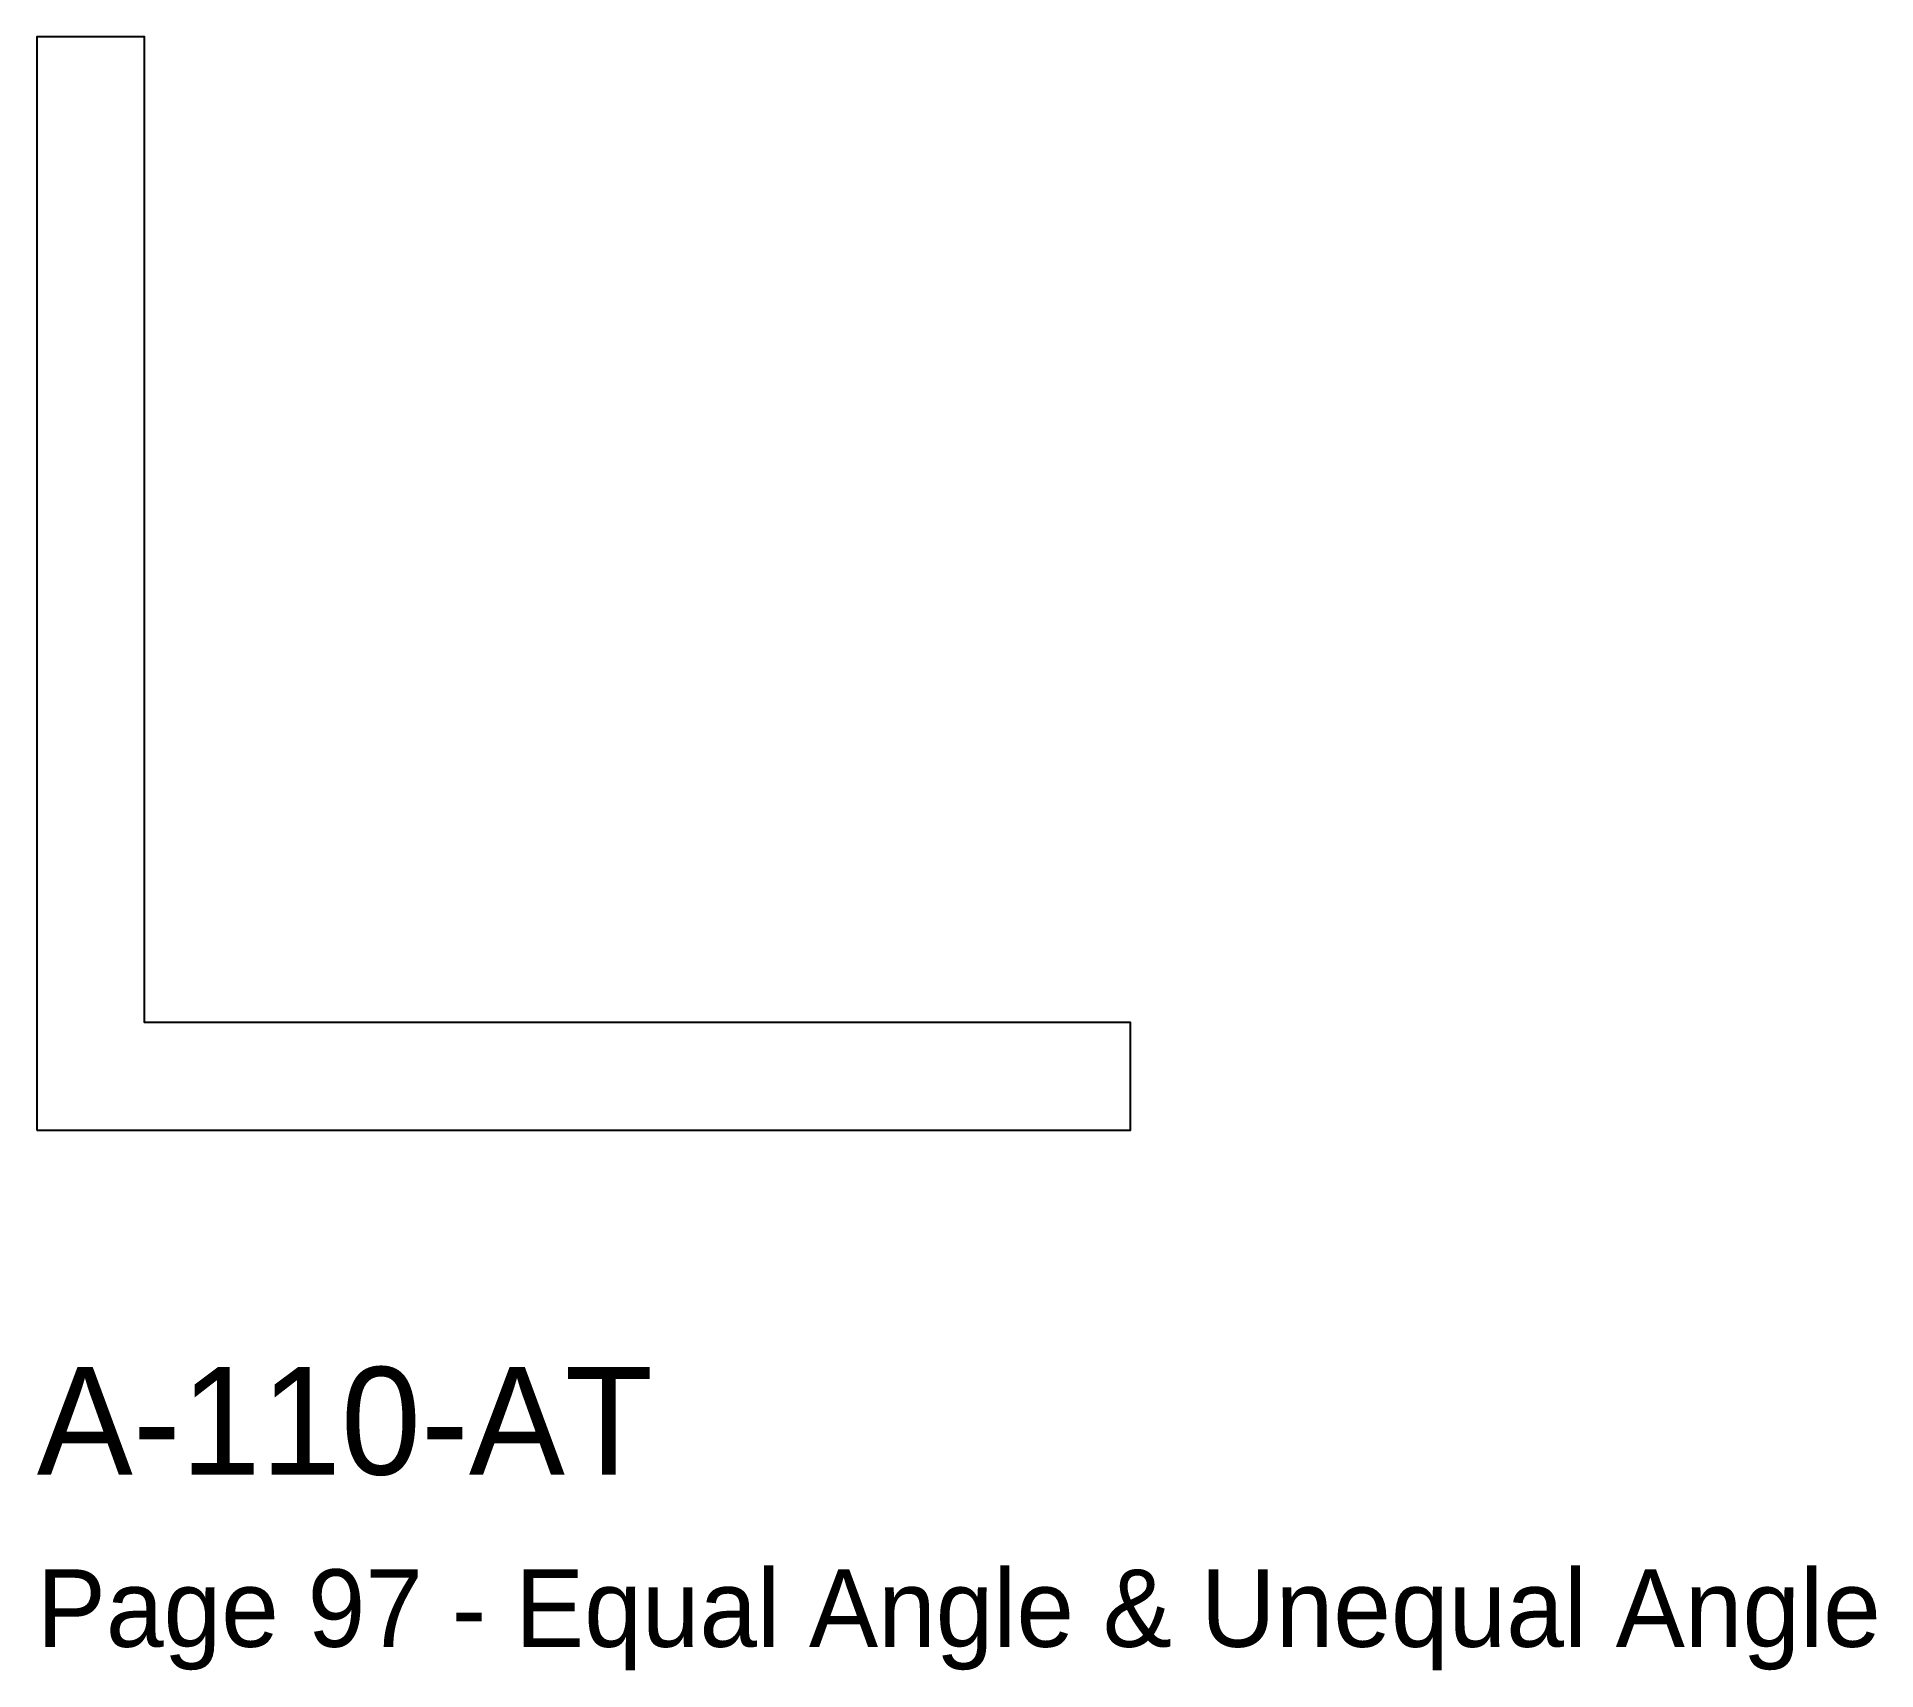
# Model space of a CAD drawing. Header units: millimetres. Extents: x 0 to 42.7, y -12.5 to 25.4.
import ezdxf

# ---------------------------------------------------------------- set-up
doc = ezdxf.new("R2010")
doc.units = ezdxf.units.MM
doc.layers.add('INFO', color=7, linetype='Continuous')
doc.layers.add('PROFILE', color=7, linetype='Continuous')

msp = doc.modelspace()

# ---------------------------------------------------------------- linework, layer by layer
at = {"layer": 'PROFILE'}
msp.add_lwpolyline([(0, 0), (25.4, 0), (25.4, 2.5), (2.5, 2.5), (2.5, 25.4), (0, 25.4)], close=True, dxfattribs=at)

# ---------------------------------------------------------------- texts
at = {"layer": 'INFO'}
for s, height, p in [('A-110-AT', 2.5, (0, -8)), ('Page 97 - Equal Angle & Unequal Angle', 1.8, (0, -12))]:
    msp.add_text(s, height=height, dxfattribs=at).set_placement(p)

doc.saveas('drawing.dxf')
